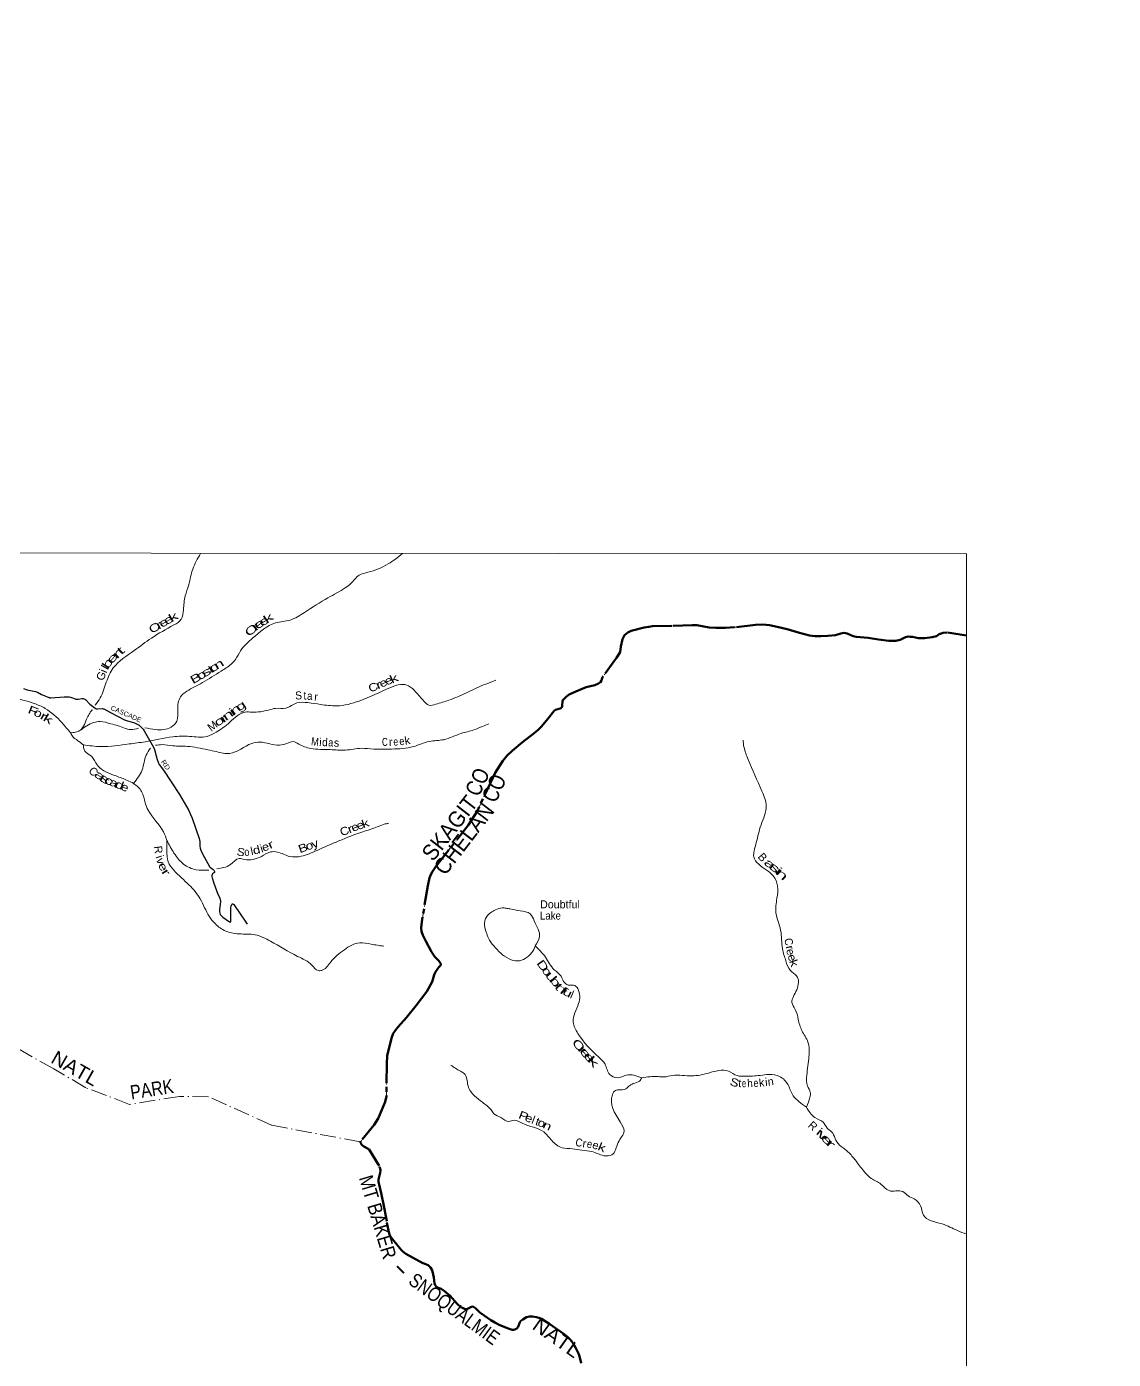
# Model space of a CAD drawing. Header units: feet. Extents: x -1048576 to 137166, y -268550 to 2097152.
# Drawn here: x -23487 to 3667, y 347304 to 380614 of the extents above; entities that cross this region are included whole.
import ezdxf
from ezdxf.enums import TextEntityAlignment as Align

# ---------------------------------------------------------------- set-up
doc = ezdxf.new("R2010")
doc.units = ezdxf.units.FT
doc.header["$LTSCALE"] = 80
doc.linetypes.add('DOT_DASHED', pattern=[7.7, 5, -1.2, 0.3, -1.2])
doc.linetypes.add('LONG_DASH_SHORT_DASH', pattern=[9.9, 6, -1.2, 1.5, -1.2])
for name, color, linetype, lineweight in [('11', 7, 'LONG_DASH_SHORT_DASH', 60), ('29', 7, 'Continuous', 25), ('39', 7, 'Continuous', 13), ('4', 7, 'Continuous', 13), ('44', 7, 'DOT_DASHED', 13)]:
    doc.layers.add(name, color=color, linetype=linetype, lineweight=lineweight)
for name, color, linetype in [('12', 7, 'Continuous'), ('30', 7, 'Continuous'), ('41', 7, 'Continuous')]:
    doc.layers.add(name, color=color, linetype=linetype)

msp = doc.modelspace()

# ---------------------------------------------------------------- linework, layer by layer
at = {"layer": '11'}
for points in [[(-5.42, 365394.62), (-495.25, 365474.15), (-588.85, 365463.37), (-688.85, 365427.72), (-749.47, 365381.02), (-856.63, 365350.27), (-1039.75, 365325.74), (-1203.8, 365325.65), (-1353.62, 365358.62), (-1410.33, 365365.86), (-1463.3, 365369.64), (-1525.41, 365354.51), (-1657.9, 365283.74), (-1657.9, 365283.74), (-1769.62, 365265.07), (-1940.71, 365261.12), (-2197.43, 365297.13), (-2457.13, 365339.64), (-2756.04, 365362.29), (-2834.21, 365378.86), (-2982.05, 365442.83), (-3066.87, 365461.18), (-3138.37, 365449.98), (-3271.55, 365405.7), (-3468.19, 365385.91), (-3645.66, 365376.58), (-3790.01, 365378.82), (-3924.33, 365395.64), (-4173.11, 365464.24), (-4482.87, 365552.94), (-4728.99, 365616.53), (-4925.88, 365656.6), (-5088.51, 365669.36), (-5271.23, 365664.94), (-5797.75, 365601.57), (-6021.51, 365587.49), (-6269.42, 365584.84), (-6436.25, 365593.43), (-6738.71, 365656.15), (-6853.96, 365657.79), (-7369.18, 365638.71), (-7850.91, 365625.28), (-7936.49, 365616.09), (-8053.64, 365597.03), (-8384.4, 365509.46), (-8467.63, 365467.14), (-8547.4, 365401.38), (-8601.01, 365300.31), (-8636.11, 365119.73), (-8658.17, 364978.58), (-8749.88, 364834.1), (-9082.13, 364378.02), (-9097.61, 364353.01), (-9117.76, 364305.43), (-9126.2, 364270.79), (-9148.82, 364225.5), (-9194.08, 364194.52), (-9290.21, 364158.61), (-9506.09, 364101.57), (-9768.09, 363996.72), (-9932.16, 363920.78), (-9998.94, 363870.55), (-10056.3, 363816.82), (-10081.59, 363791.17), (-10094.98, 363767.14), (-10101.11, 363735.92), (-10102.3, 363656.5), (-10108.69, 363621.37), (-10125.36, 363591.59), (-10157.51, 363573.11), (-10268.86, 363538.56), (-10308.02, 363514.72), (-10463.26, 363314.26), (-10624.11, 363125.3), (-10706.81, 363039.58), (-10805, 362955.86), (-11095.05, 362727.98), (-11358.25, 362512.3), (-11477.1, 362398.71), (-11585.12, 362267.42), (-11664.32, 362148.87), (-11775.66, 361962.34), (-11841.46, 361834.29), (-12224.02, 361012.91), (-12444.09, 360664.54), (-13242.56, 359650.44), (-13347.84, 359496.57), (-13387.62, 359420.59), (-13420.55, 359341.57), (-13463.84, 359135.79), (-13611.21, 358239.82), (-13628.44, 358091.91), (-13616.41, 357999.85), (-13584.8, 357906.43), (-13513.26, 357753.6), (-13373.21, 357492)], [(-13373.21, 357492), (-13372.73, 357491.1), (-13290.35, 357367.34), (-13189.9, 357263.69), (-13150.66, 357216.75), (-13134.24, 357186.74), (-13134.48, 357160.96), (-13144.05, 357145.12), (-13183.95, 357106.99), (-13209.4, 357074.95), (-13277.49, 356973.43), (-13307.98, 356916.04), (-13354.35, 356740.08), (-13488.33, 356498.1), (-13755.01, 356148.26), (-13995.22, 355848.12), (-14205.96, 355612.78), (-14273.1, 355530.97), (-14326.21, 355450.9), (-14361.24, 355353.41), (-14481.78, 354897.81), (-14488.68, 354689.64), (-14497.12, 353883.17), (-14530.83, 353740.8), (-14608.47, 353542.02), (-14705.17, 353326.12), (-14801, 353168.33), (-15142.2, 352755.09), (-15148.48, 352735.26), (-15146.74, 352717.7), (-15110.33, 352668.57), (-15060.37, 352620.47), (-14953.16, 352567.23), (-14929.25, 352549.85), (-14670.01, 352117.76)], [(-14670.01, 352117.76), (-14651.84, 352075.05), (-14643.8, 352030.97), (-14651.84, 351964.22), (-14693.11, 351797.67), (-14697.1, 351738.99), (-14681.7, 351673.42), (-14629.2, 351460.13), (-14582.16, 351225.49), (-14483.17, 350718.81), (-14427.91, 350451.94), (-14400.52, 350385.21), (-14343.73, 350304.79), (-14130.16, 350043.18), (-14088.48, 349996.71), (-14008.54, 349937.72), (-13582.21, 349703.86), (-13451.13, 349659.43), (-13391.87, 349603.03), (-13357.19, 349533.13), (-13327.64, 349420.37), (-13309.27, 349350.47), (-13296.09, 349203.1), (-13280.97, 349154.17), (-13255.07, 349120.64), (-13219.03, 349096.97), (-13127.33, 349062.41), (-13047.52, 349004.07), (-12906.99, 348893.18), (-12731.28, 348694.25), (-12635.71, 348610.84), (-12594.36, 348588.69), (-12528.06, 348561.28), (-12499.07, 348555.32), (-12468.97, 348563.29), (-12373.54, 348618.19), (-12344.84, 348625.04), (-12319.56, 348617.11), (-12274.56, 348584.52), (-12231.21, 348542.85), (-12164.12, 348478), (-12056.61, 348399.21), (-11889.83, 348285.72), (-11791, 348225.81), (-11682.34, 348169.6), (-11497.41, 348091.75), (-11401.53, 348057.79), (-11356.81, 348045.2), (-11321.73, 348044.08), (-11288.72, 348049.57), (-11239.64, 348071.88), (-11206.9, 348114.46), (-11160.88, 348232.9), (-11137.33, 348265.92), (-11091.78, 348299.74), (-10992.65, 348356.29), (-10924.52, 348375.49), (-10844.66, 348374.25), (-10750.34, 348358.52), (-10686.91, 348339.03), (-10623.31, 348312.58), (-10415.95, 348185.3), (-10057.27, 347931.21), (-9969.31, 347863.54), (-9905, 347797.99), (-9838.3, 347718.15), (-9770.97, 347602.56), (-9693, 347430.95), (-9652.6, 347320.09), (-9631.87, 347207.69)]]:
    msp.add_lwpolyline(points, dxfattribs=at)
at = {"layer": '29'}
msp.add_line((-18201.63, 358512.39), (-17978.4, 358184.04), dxfattribs=at)
for points in [[(-23566.61, 364067.62), (-23474.45, 364041.7), (-23264.91, 363992.57), (-23239.78, 363983.82), (-23218.07, 363975.48), (-23116.1, 363922.27), (-23087.95, 363909.5), (-22933.37, 363848.3), (-22919.71, 363843.91), (-22905.8, 363841.34), (-22878.73, 363840.98), (-22546.04, 363860.68), (-22470.09, 363862.22), (-22423.74, 363861.24), (-22390.38, 363857.13), (-22362.75, 363850.01), (-22270.53, 363810.47), (-22254.92, 363805.1), (-22236.57, 363801.01), (-22218.32, 363800.7), (-22199.78, 363804.12), (-22107.26, 363821.63), (-22092.69, 363822.43), (-22078.05, 363821.46), (-22054.14, 363814.62), (-22029.26, 363804.37), (-22020.96, 363799.49), (-22014.19, 363793.63), (-22001.93, 363780.45), (-21926.97, 363694.84), (-21911.43, 363679.63), (-21777.74, 363575.64), (-21764.07, 363567.34), (-21750.69, 363561.97), (-21738.21, 363560.5), (-21720.65, 363560.99), (-21598.18, 363567.34), (-21572.82, 363566.57), (-21563.05, 363563.92), (-21554.76, 363560.5), (-21394.63, 363468.08), (-21038.3, 363287.25), (-20989.51, 363268.31), (-20795.48, 363209.18), (-20739.2, 363184.82), (-20678.7, 363150.65), (-20652.35, 363130.14), (-20633.81, 363111.59), (-20578.71, 363054.19), (-20551.84, 363014.92), (-20320.62, 362606.19), (-20295.67, 362549.64), (-20247.19, 362392.12), (-20225.41, 362296.74), (-20204.25, 362230.52), (-20191.25, 362203), (-20171.74, 362170.77), (-20068.19, 362026.76), (-19664.07, 361419.5), (-19434.44, 361023.97), (-19391.05, 360922.86), (-19353.97, 360827.17), (-19175.58, 360325.28), (-19159.77, 360246.18), (-19156.79, 360129.23), (-19148.06, 360080.18), (-19134.4, 360027.45), (-19083.38, 359921.23), (-18918.74, 359624.56), (-18905.57, 359607.09), (-18893.86, 359595.37), (-18823.6, 359543.62), (-18807.26, 359527.87), (-18794.32, 359499.68), (-18792.37, 359485.03), (-18796.99, 359473.32), (-18845.4, 359438.79), (-18853.85, 359424.49), (-18858.73, 359396.17), (-18858.73, 359373.71), (-18855.21, 359341.72), (-18812.33, 359202.36), (-18706.4, 358933.8), (-18678.01, 358870.5)], [(-18678.01, 358870.5), (-18660.65, 358831.79), (-18647.33, 358788.43), (-18644.06, 358768.32), (-18644.06, 358742.93), (-18670.86, 358549.79), (-18669.43, 358485.15), (-18663.57, 358457.81), (-18650.27, 358424.51), (-18638.2, 358407.03), (-18621.61, 358386.53), (-18585.36, 358351.93), (-18417.24, 358241.27), (-18407.9, 358238.11), (-18398.14, 358239.09), (-18388.38, 358242.99), (-18384.92, 358249.46), (-18385.18, 358334.37), (-18387.79, 358528.45), (-18387.17, 358564.98), (-18382.77, 358596.72), (-18374.72, 358632.59), (-18362.04, 358670.68), (-18355.2, 358684.35), (-18347.86, 358690.32), (-18340.32, 358692.9), (-18332.03, 358690.45), (-18322.76, 358683.62), (-18311.54, 358672.39), (-18293.15, 358648.03), (-18240.35, 358569.35), (-18201.63, 358512.39)]]:
    msp.add_lwpolyline(points, dxfattribs=at)
at = {"layer": '39'}
for points in [[(-139726.18, 284721.75), (-139786.61, 284683.23), (-139865.18, 284636.58), (-139935.68, 284589.96), (-139981.99, 284555.51), (-140024.23, 284506.92), (-140030.24, 284490.75), (-140030.24, 284490.75), (-140086.75, 284492.64)], [(-19140.47, 367446.42), (-19335.04, 367057.03), (-19438.09, 366658.67), (-19522.99, 366385.7), (-19569.37, 366039.9), (-19625.94, 365801.3), (-19806.07, 365661.82), (-20370.8, 365330.35), (-20797.86, 365021.08), (-21322.04, 364584.44), (-21495.99, 364228.58), (-21647.64, 363834.29), (-21771.16, 363654.71)], [(-20532.58, 363090.25), (-20270.4, 363045.16), (-19877.62, 363103.68), (-19735.97, 363257.33), (-19711.82, 363540.44), (-19643.15, 363859.93), (-19485.29, 364001.44), (-19096.65, 364217.69), (-18627.06, 364506.73), (-18380.13, 364676.52), (-18268.84, 364797.81), (-18139.37, 365016.18), (-17835.82, 365333.57), (-17269.09, 365709.53), (-16904.67, 365782.21), (-16542.34, 365974.21), (-15957.38, 366338.03), (-15524.22, 366588.65), (-15388.61, 366691.74), (-15174.1, 366904.01), (-14957.49, 366976.74), (-14453.44, 367184.87), (-14095.74, 367442.63)], [(-26109.36, 364523.26), (-25867.55, 364490.87), (-25642.78, 364442.26), (-25181, 364183.27), (-24816.47, 364031.48), (-24314.22, 363816.96), (-23810.06, 363812.75), (-23579.22, 363782.34), (-23301.78, 363699.34), (-23028.38, 363573.87), (-22607.04, 363217.81), (-22388.24, 362960.92)], [(-22070.2, 362663.54), (-21634.85, 362618.91), (-20924.2, 362685.41), (-20525.35, 362739.88), (-19834.98, 362865.04), (-19413.84, 362875.02), (-18978.52, 362874.88), (-18753.82, 362977.94), (-18411.77, 363226.56), (-18023.15, 363483.27), (-17855.1, 363481.19), (-17442.08, 363533.63), (-17265.95, 363574.02), (-17012.86, 363582.03), (-16733.51, 363709.34), (-16460.17, 363717.34), (-16144.29, 363672.75), (-15741.35, 363638.24), (-15176.5, 363757.37), (-14393.1, 364098.88), (-14140.05, 364173.62), (-13943.63, 364137.16), (-13759.3, 363981.38), (-13558.73, 363754.82), (-13437.19, 363655.69), (-13263.07, 363675.86), (-12937.14, 363778.89), (-12495.85, 363964.79), (-12240.79, 364084.03), (-12010.02, 364183.04), (-11761.03, 364282.05)], [(-21849.1, 363545.65), (-21851.98, 363541.13), (-21991.57, 363306.59), (-22062.34, 363128.66), (-22139.47, 363028.61)], [(-22141.25, 363027.57), (-21809.3, 363221.6), (-21647.33, 363247.84), (-21382.06, 363187.08), (-21203.85, 363140.51), (-20881.87, 363045.36), (-20696.1, 363077.15)], [(-20267.85, 362651.17), (-20104.17, 362668.97), (-19830.81, 362638.55), (-19470.4, 362624.27), (-18960.12, 362539.17), (-18745.47, 362492.59), (-18417.44, 362445.97), (-17858.74, 362698.58), (-17662.36, 362730.87), (-17168.28, 362655.88), (-16986.07, 362700.31), (-16832.22, 362744.75), (-16688.43, 362682.02), (-16390.73, 362572.72), (-15898.7, 362544.25), (-15520.07, 362529.97), (-15117.17, 362576.35), (-14815.47, 362558.05), (-14365.98, 362557.91), (-13819.33, 362618.4), (-13426.59, 362747.7), (-13064.19, 362792.07), (-12633, 362947.64), (-12311.11, 363036.52), (-12096.53, 363125.43), (-11938.63, 363190.09)], [(-22388.24, 362960.92), (-22321.37, 362855.74), (-22218.06, 362774.81), (-22070.2, 362663.54)], [(-22387.17, 362959.23), (-22268.79, 362979.08), (-22201.98, 362995.23), (-22141.25, 363027.57)], [(-4002.69, 353610.09), (-3913.73, 353854.76), (-3905.69, 353978.11), (-3972.59, 354133.85), (-3992.98, 354406.86), (-3938.56, 354871.96), (-3963.04, 355231.93), (-4115.05, 355521.16), (-4206.31, 355802.29), (-4281.36, 356051.05), (-4362.43, 356220.95), (-4243.14, 356538.4), (-4247.37, 356886.23), (-4407.4, 357027.84), (-4516.86, 357264.48), (-4602.06, 357561.78), (-4646.85, 358035.01), (-4762.48, 358455.67), (-4738.38, 358827.76), (-4722.34, 359135.14), (-4831.81, 359387.96), (-5200.47, 359685.35), (-5315.97, 359863.35), (-5309.97, 360008.95), (-5255.41, 360221.27), (-5136.18, 360660.06), (-5006.85, 361137.27), (-5114.35, 361501.31), (-5458.98, 362300.22), (-5562.4, 362609.66), (-5586.79, 362783.58)], [(-22066.46, 362663.16), (-22067.85, 362639.65), (-22001.25, 362471.4), (-21861.49, 362368.22), (-21723.7, 362159.88), (-21492.79, 361981.85), (-21251.79, 361884.7), (-20970.29, 361773.39), (-20814.82, 361698.63)], [(-20814.82, 361698.63), (-20599.9, 362036.16), (-20500.88, 362404.18), (-20395.88, 362578.02)], [(-20814.82, 361698.63), (-20613.79, 361494.2), (-20524.56, 361213.08), (-20451.57, 361031.05), (-20066.58, 360484.92), (-19981.43, 360270.53)], [(-18737.98, 359564.93), (-18393.71, 359671.42), (-18177.15, 359823.02), (-18047.55, 359798.72), (-17622.39, 359875.42), (-17391.63, 359986.57), (-17221.55, 359982.47), (-16911.71, 359873.17), (-16626.22, 359879.14), (-16231.47, 360024.62), (-15686.94, 360261.05), (-15087.73, 360489.37), (-14725.36, 360612.61), (-14551.27, 360679.29), (-14445.99, 360699.48)], [(-19983.32, 360275.29), (-19983.32, 360015.72), (-19952.81, 359740.69), (-19810.96, 359530.33), (-19426.07, 359158.11), (-19148.5, 358812.21), (-18925.55, 358377.35), (-18795.88, 358213.51), (-18550.78, 358025.36), (-18180.21, 357938.28), (-17779.3, 357913.88), (-17394.51, 357758.04), (-16718.05, 357375.62), (-16353.48, 357151.03), (-16199.53, 357021.55), (-16118.54, 357023.55), (-15895.92, 357225.7), (-15547.83, 357543.08), (-15165.24, 357714.85), (-14881.76, 357682.4), (-14561.82, 357629.72)], [(-19981.54, 360270.8), (-19805.11, 359957.02), (-19566.05, 359683.94), (-19250.11, 359540.26), (-18934.23, 359533.56)], [(-10779.05, 357633.83), (-10862.53, 357468.76), (-11028.48, 357325.24), (-11220.8, 357260.59), (-11433.43, 357315.26), (-11816.27, 357638.94), (-11945.95, 357829.08), (-12004.75, 357982.79), (-12043.31, 358146.6), (-11990.78, 358371.06), (-11768.15, 358536.81), (-11602.14, 358587.31), (-11504.95, 358579.19), (-11407.75, 358560.96), (-11156.66, 358512.35), (-10903.53, 358435.42), (-10804.22, 358261.47), (-10670.38, 357863.04), (-10781.62, 357636.59)], [(-8115.67, 354343.01), (-8502.09, 354406.3), (-8726.81, 354343.68), (-8915.15, 354424.63), (-9034.75, 354681.5), (-9192.77, 354859.51), (-9713.44, 355450.18), (-9826.98, 355737.37), (-9697.63, 356194.36), (-9665.33, 356378.38), (-9718.07, 356570.51), (-9791, 356645.36), (-9918.57, 356653.49), (-10040.08, 356712.17), (-10133.31, 356878.03), (-10303.47, 357041.89), (-10520.28, 357355.41), (-10781.62, 357636.59)], [(-12885.8, 354656.46), (-12648.83, 354506.73), (-12555.66, 354450.08), (-12456.29, 354136.6), (-12292.15, 353889.83), (-12099.72, 353727.98), (-11878.92, 353537.82), (-11810.03, 353440.73), (-11639.9, 353347.65), (-11439.4, 353248.49), (-11301.73, 353278.78), (-11103.27, 353205.92), (-10564.57, 352987.34), (-10364.01, 352770.89), (-10108.8, 352592.85), (-9843.54, 352568.5), (-9612.7, 352527.98), (-9363.64, 352497.56), (-9065.95, 352394.33), (-8865.51, 352412.47), (-8705.71, 352723.84), (-8560.08, 353012.98), (-8657.39, 353241.53), (-8850.09, 353917.02), (-8773.21, 354026.2), (-8546.45, 354050.39), (-8437.16, 354129.23), (-8331.91, 354195.93), (-8176.03, 354258.57), (-8115.33, 354343.48)], [(-8116.1, 354342.4), (-7708.37, 354371.66), (-7562.59, 354363.53), (-7345.96, 354397.83), (-6866.09, 354387.57), (-6447, 354460.23), (-5950.96, 354504.56), (-5732.23, 354395.29), (-5541.9, 354379.05), (-5351.57, 354383.03), (-5157.21, 354401.17), (-4936.52, 354425.36), (-4671.25, 354374.72), (-4460.57, 354162.32), (-4330.84, 353891.29), (-4189.04, 353745.64), (-4002.58, 353609.88)], [(-4002.69, 353610.09), (-3788.39, 353347.26), (-3583.37, 353227.75), (-3480.03, 353084.13), (-3344.3, 352954.66), (-3268.54, 352783.87), (-2959.36, 352485.38), (-2779.04, 352279.05), (-2564.28, 352005.97), (-2381.96, 351827.95), (-2140.94, 351686.32), (-1938.38, 351520.43), (-1594.16, 351496.05), (-1460.47, 351388.82), (-1308.57, 351311.93), (-1148.53, 351139.99), (-1079.57, 350911.45), (-613.76, 350688.85), (-230.99, 350524.92), (0.86, 350433.72)]]:
    msp.add_spline(points, degree=3, dxfattribs=at)
at = {"layer": '4'}
msp.add_lwpolyline([(-244583.22, 368785.28), (-214011.33, 368469.88), (-183439.04, 368196.52), (-152866.39, 367965.22), (-122293.46, 367775.97), (-91720.3, 367628.79), (-61146.96, 367523.64), (-30573.52, 367460.57), (0, 367439.54), (0, 183577.08), (-30826.42, 183598.29), (-61652.78, 183661.9), (-92479.02, 183767.9), (-123305.1, 183916.31), (-154130.93, 184107.12), (-184956.48, 184340.33), (-215781.67, 184615.95), (-246606.45, 184933.97)], close=True, dxfattribs=at)
msp.add_lwpolyline([(-244583.22, 368785.28), (-214011.33, 368469.88), (-183439.04, 368196.52), (-152866.39, 367965.22), (-122293.46, 367775.97), (-91720.3, 367628.79), (-61146.96, 367523.64), (-30573.52, 367460.57), (0, 367439.54), (0, 183577.08), (-30826.42, 183598.29), (-61652.78, 183661.9), (-92479.02, 183767.9), (-123305.1, 183916.31), (-154130.93, 184107.12), (-184956.48, 184340.33), (-215781.67, 184615.95), (-246606.45, 184933.97)], close=True, dxfattribs=at)
msp.add_lwpolyline([(-244583.22, 368785.28), (-214011.33, 368469.88), (-183439.04, 368196.52), (-152866.39, 367965.22), (-122293.46, 367775.97), (-91720.3, 367628.79), (-61146.96, 367523.64), (-30573.52, 367460.57), (0, 367439.54), (0, 183577.08), (-30826.42, 183598.29), (-61652.78, 183661.9), (-92479.02, 183767.9), (-123305.1, 183916.31), (-154130.93, 184107.12), (-184956.48, 184340.33), (-215781.67, 184615.95), (-246606.45, 184933.97)], close=True, dxfattribs=at)
msp.add_lwpolyline([(-244583.22, 368785.28), (-214011.33, 368469.88), (-183439.04, 368196.52), (-152866.39, 367965.22), (-122293.46, 367775.97), (-91720.3, 367628.79), (-61146.96, 367523.64), (-30573.52, 367460.57), (0, 367439.54), (0, 183577.08), (-30826.42, 183598.29), (-61652.78, 183661.9), (-92479.02, 183767.9), (-123305.1, 183916.31), (-154130.93, 184107.12), (-184956.48, 184340.33), (-215781.67, 184615.95), (-246606.45, 184933.97)], close=True, dxfattribs=at)
at = {"layer": '44'}
for points in [[(-5.42, 365394.62), (-495.25, 365474.15), (-588.85, 365463.37), (-688.85, 365427.72), (-749.47, 365381.02), (-856.63, 365350.27), (-1039.75, 365325.74), (-1203.8, 365325.65), (-1353.62, 365358.62), (-1410.33, 365365.86), (-1463.3, 365369.64), (-1525.41, 365354.51), (-1657.9, 365283.74), (-1657.9, 365283.74), (-1769.62, 365265.07), (-1940.71, 365261.12), (-2197.43, 365297.13), (-2457.13, 365339.64), (-2756.04, 365362.29), (-2834.21, 365378.86), (-2982.05, 365442.83), (-3066.87, 365461.18), (-3138.37, 365449.98), (-3271.55, 365405.7), (-3468.19, 365385.91), (-3645.66, 365376.58), (-3790.01, 365378.82), (-3924.33, 365395.64), (-4173.11, 365464.24), (-4482.87, 365552.94), (-4728.99, 365616.53), (-4925.88, 365656.6), (-5088.51, 365669.36), (-5271.23, 365664.94), (-5797.75, 365601.57), (-6021.51, 365587.49), (-6269.42, 365584.84), (-6436.25, 365593.43), (-6738.71, 365656.15), (-6853.96, 365657.79), (-7369.18, 365638.71), (-7850.91, 365625.28), (-7936.49, 365616.09), (-8053.64, 365597.03), (-8384.4, 365509.46), (-8467.63, 365467.14), (-8547.4, 365401.38), (-8601.01, 365300.31), (-8636.11, 365119.73), (-8658.17, 364978.58), (-8749.88, 364834.1), (-9082.13, 364378.02), (-9097.61, 364353.01), (-9117.76, 364305.43), (-9126.2, 364270.79), (-9148.82, 364225.5), (-9194.08, 364194.52), (-9290.21, 364158.61), (-9506.09, 364101.57), (-9768.09, 363996.72), (-9932.16, 363920.78), (-9998.94, 363870.55), (-10056.3, 363816.82), (-10081.59, 363791.17), (-10094.98, 363767.14), (-10101.11, 363735.92), (-10102.3, 363656.5), (-10108.69, 363621.37), (-10125.36, 363591.59), (-10157.51, 363573.11), (-10268.86, 363538.56), (-10308.02, 363514.72), (-10463.26, 363314.26), (-10624.11, 363125.3), (-10706.81, 363039.58), (-10805, 362955.86), (-11095.05, 362727.98), (-11358.25, 362512.3), (-11477.1, 362398.71), (-11585.12, 362267.42), (-11664.32, 362148.87), (-11775.66, 361962.34), (-11841.46, 361834.29), (-12224.02, 361012.91), (-12444.09, 360664.54), (-13242.56, 359650.44), (-13347.84, 359496.57), (-13387.62, 359420.59), (-13420.55, 359341.57), (-13463.84, 359135.79), (-13611.21, 358239.82), (-13628.44, 358091.91), (-13616.41, 357999.85), (-13584.8, 357906.43), (-13513.26, 357753.6), (-13373.21, 357492)], [(-15153.78, 352738.15), (-17371.74, 353159.38), (-18941.12, 353869.16), (-19665.53, 353874.92), (-20919.82, 353676.71), (-22007.98, 354093.62), (-22809.94, 354562.09), (-23755.35, 355097.37), (-25288.91, 357474.05), (-25676.33, 357653.67), (-26106.86, 357783.72), (-27953.56, 358255.57), (-28722.52, 358320.18), (-29680.34, 358266.08), (-30586.83, 358137.89)], [(-13373.21, 357492), (-13372.73, 357491.1), (-13290.35, 357367.34), (-13189.9, 357263.69), (-13150.66, 357216.75), (-13134.24, 357186.74), (-13134.48, 357160.96), (-13144.05, 357145.12), (-13183.95, 357106.99), (-13209.4, 357074.95), (-13277.49, 356973.43), (-13307.98, 356916.04), (-13354.35, 356740.08), (-13488.33, 356498.1), (-13755.01, 356148.26), (-13995.22, 355848.12), (-14205.96, 355612.78), (-14273.1, 355530.97), (-14326.21, 355450.9), (-14361.24, 355353.41), (-14481.78, 354897.81), (-14488.68, 354689.64), (-14497.12, 353883.17), (-14530.83, 353740.8), (-14608.47, 353542.02), (-14705.17, 353326.12), (-14801, 353168.33), (-15142.2, 352755.09), (-15148.48, 352735.26), (-15146.74, 352717.7), (-15110.33, 352668.57), (-15060.37, 352620.47), (-14953.16, 352567.23), (-14929.25, 352549.85), (-14670.01, 352117.76)], [(-14670.01, 352117.76), (-14651.84, 352075.05), (-14643.8, 352030.97), (-14651.84, 351964.22), (-14693.11, 351797.67), (-14697.1, 351738.99), (-14681.7, 351673.42), (-14629.2, 351460.13), (-14582.16, 351225.49), (-14483.17, 350718.81), (-14427.91, 350451.94), (-14400.52, 350385.21), (-14343.73, 350304.79), (-14130.16, 350043.18), (-14088.48, 349996.71), (-14008.54, 349937.72), (-13582.21, 349703.86), (-13451.13, 349659.43), (-13391.87, 349603.03), (-13357.19, 349533.13), (-13327.64, 349420.37), (-13309.27, 349350.47), (-13296.09, 349203.1), (-13280.97, 349154.17), (-13255.07, 349120.64), (-13219.03, 349096.97), (-13127.33, 349062.41), (-13047.52, 349004.07), (-12906.99, 348893.18), (-12731.28, 348694.25), (-12635.71, 348610.84), (-12594.36, 348588.69), (-12528.06, 348561.28), (-12499.07, 348555.32), (-12468.97, 348563.29), (-12373.54, 348618.19), (-12344.84, 348625.04), (-12319.56, 348617.11), (-12274.56, 348584.52), (-12231.21, 348542.85), (-12164.12, 348478), (-12056.61, 348399.21), (-11889.83, 348285.72), (-11791, 348225.81), (-11682.34, 348169.6), (-11497.41, 348091.75), (-11401.53, 348057.79), (-11356.81, 348045.2), (-11321.73, 348044.08), (-11288.72, 348049.57), (-11239.64, 348071.88), (-11206.9, 348114.46), (-11160.88, 348232.9), (-11137.33, 348265.92), (-11091.78, 348299.74), (-10992.65, 348356.29), (-10924.52, 348375.49), (-10844.66, 348374.25), (-10750.34, 348358.52), (-10686.91, 348339.03), (-10623.31, 348312.58), (-10415.95, 348185.3), (-10057.27, 347931.21), (-9969.31, 347863.54), (-9905, 347797.99), (-9838.3, 347718.15), (-9770.97, 347602.56), (-9693, 347430.95), (-9652.6, 347320.09), (-9631.87, 347207.69)]]:
    msp.add_lwpolyline(points, dxfattribs=at)

# ---------------------------------------------------------------- texts
at = {"layer": '12'}
for s, rotation, width, p in [('CO', 65.331, 0.85, (-12184.76, 361344.19)), ('CO', 65.637, 0.85, (-11765.21, 361187.73)), ('SKAGIT', 52.129, 0.95, (-13330.16, 359725.21)), ('CHELAN', 52.586, 0.95, (-13027.22, 359373.46))]:
    msp.add_text(s, height=400, rotation=rotation, dxfattribs=dict(at, width=width)).set_placement(p)
at = {"layer": '30'}
for s, rotation, width, p in [('CASCADE', 336.497, 1.05, (-21399.85, 363543.36)), ('RD', 303.643, 1.15, (-20136.44, 362238.44))]:
    msp.add_text(s, height=120, rotation=rotation, dxfattribs=dict(at, width=width)).set_placement(p)
at = {"layer": '41'}
for s, rotation, width, p in [('e', 29.794, 1.5, (-20018.51, 365637.03)), ('e', 29.794, 1.5, (-19897.21, 365704.93)), ('k', 30.068, 1.7, (-19773.18, 365774.9)), ('e', 36.485, 1.7, (-17617.37, 365610.1)), ('e', 31.59, 1.55, (-17511.79, 365672.34)), ('k', 33.452, 1.8, (-17393.3, 365749.45)), ('C', 32.228, 1.4, (-20244.98, 365504.23)), ('r', 29.831, 1.65, (-20125.98, 365574.87)), ('C', 39.661, 1.6, (-17820.38, 365450.28)), ('r', 39.661, 2, (-17704, 365546.77)), ('t', 44.259, 2, (-21070.54, 364945.05)), ('b', 56.253, 1.7, (-21385, 364643.9)), ('e', 49.542, 1.85, (-21275.96, 364766.17)), ('r', 46.079, 2.2, (-21165.94, 364860.59)), ('n', 31.851, 1.65, (-18635.21, 364595.85)), ('G', 68.377, 1.05, (-21534.6, 364348.28)), ('i', 66.447, 1.1, (-21482.36, 364471.03)), ('l', 60.765, 1.2, (-21443.84, 364550.94)), ('B', 29.322, 1.55, (-19213.64, 364243.74)), ('o', 31.374, 1.5, (-19071.89, 364326.49)), ('s', 31.374, 1.8, (-18952.23, 364399.46)), ('t', 31.851, 1.45, (-18836.57, 364471.87)), ('o', 31.851, 1.55, (-18754.93, 364521.47)), ('C', 24.77, 1.2, (-14788.89, 364012.23)), ('r', 24.487, 1.5, (-14651.65, 364075.14)), ('e', 22.51, 1.25, (-14541.23, 364124.23)), ('e', 22.51, 1.25, (-14408.19, 364179.22)), ('k', 24.911, 1.5, (-14267.04, 364231.31)), ('S', 3.093, 0.95, (-16686.74, 363798.72)), ('a', 355.976, 0.9, (-16417.15, 363787.23)), ('F', 338.433, 1.55, (-23360.03, 363421.28)), ('o', 334.245, 1.35, (-23243.54, 363369.71)), ('r', 330.236, 1.65, (-23107.18, 363292.73)), ('k', 328.713, 1.7, (-22998.57, 363226.63)), ('r', 35.847, 1.85, (-18507.7, 363250.24)), ('n', 36.177, 1.8, (-18404.03, 363330.16)), ('i', 36.348, 1.55, (-18294.2, 363404.15)), ('n', 36.348, 1.8, (-18213.59, 363470.29)), ('g', 33.472, 1.7, (-18084.97, 363552.77)), ('o', 35.847, 1.65, (-18623.34, 363173.55)), ('M', 354.086, 0.85, (-16291.68, 362642.89)), ('d', 358.011, 0.95, (-16036.75, 362629.09)), ('a', 357.517, 0.85, (-15892.58, 362623.6)), ('C', 0.678, 0.75, (-14534.14, 362635.92)), ('e', 2.767, 0.8, (-14259.35, 362643.69)), ('e', 5.869, 0.85, (-14102.78, 362656.58)), ('k', 9.114, 1.05, (-13958.56, 362675.77)), ('a', 322.627, 1.85, (-21716.51, 361814.99)), ('s', 321.66, 2.05, (-21596.46, 361736.2)), ('c', 332.476, 1.6, (-21475.86, 361679.05)), ('a', 338.212, 1.35, (-21344.42, 361624.04)), ('d', 339.43, 1.4, (-21198.74, 361568.71)), ('e', 337.419, 1.25, (-21067.82, 361512.96)), ('k', 18.926, 1.35, (-14993.1, 360606.39)), ('C', 21.396, 1.15, (-15510.48, 360416.12)), ('r', 20.321, 1.35, (-15369.99, 360470.15)), ('e', 20.321, 1.2, (-15253.12, 360516.64)), ('e', 20.321, 1.2, (-15120.4, 360562.58)), ('S', 349.218, 1.1, (-18152.37, 359886.4)), ('d', 13.884, 1.25, (-17721.03, 359939.48)), ('e', 19.238, 1.2, (-17490.56, 360020.76)), ('r', 24.96, 1.5, (-17347.02, 360085.06)), ('B', 18.879, 1.3, (-16551.68, 359991.93)), ('o', 21.583, 1.25, (-16388.74, 360051.15)), ('y', 21.583, 1.3, (-16250.61, 360103.29)), ('v', 285.316, 1.15, (-20232.35, 359732)), ('o', 6.082, 0.85, (-17974.71, 359886.94)), ('a', 321.48, 1.85, (-4978.57, 359610.55)), ('e', 297.87, 1.4, (-20164.87, 359568.78)), ('r', 303.186, 1.75, (-20087.33, 359425.28)), ('s', 320.936, 2.1, (-4859.54, 359520.15)), ('i', 318.219, 1.75, (-4759.9, 359435.34)), ('n', 316.905, 2.05, (-4677.36, 359353.6)), ('C', 281.674, 0.95, (-4539.3, 357720.54)), ('r', 284.027, 1.15, (-4509.54, 357573.48)), ('e', 284.027, 1.05, (-4492.25, 357463.12)), ('e', 287.946, 1.15, (-4450.35, 357313.91)), ('D', 304.474, 1.55, (-10672.42, 357085.52)), ('o', 301.969, 1.55, (-10571.14, 356949.04)), ('k', 288.435, 1.3, (-4408.18, 357176.91)), ('u', 308.579, 1.9, (-10457.11, 356800.07)), ('b', 308.942, 1.85, (-10353.43, 356681.49)), ('t', 309.973, 1.8, (-10266.39, 356556.65)), ('f', 319.196, 2.1, (-10134.16, 356442.88)), ('u', 332.086, 1.55, (-10016.66, 356386.82)), ('C', 311.243, 1.65, (-9774.86, 355095.51)), ('r', 311.243, 2.1, (-9675.21, 354981.85)), ('e', 311.55, 1.9, (-9595.7, 354890.6)), ('e', 311.55, 1.9, (-9497.12, 354780.76)), ('k', 311.55, 2.15, (-9407.29, 354679.41)), ('S', 340.709, 1.25, (-5830.81, 354130.5)), ('e', 0.05, 0.7, (-5560.34, 354105.55)), ('h', 4.346, 0.9, (-5404.43, 354104.83)), ('e', 5.15, 0.85, (-5253.73, 354112.07)), ('P', 339.21, 1.35, (-11102.97, 353295.57)), ('e', 339.011, 1.25, (-10971.82, 353239.08)), ('t', 337.861, 1.15, (-10756.1, 353157.61)), ('o', 337.861, 1.25, (-10653.31, 353117.55)), ('n', 335.78, 1.4, (-10516.56, 353053.36)), ('i', 321.082, 1.65, (-3741.21, 352916.7)), ('C', 349.947, 0.9, (-9700.96, 352624.48)), ('v', 312.39, 2.1, (-3658.23, 352828.94)), ('e', 314.335, 2, (-3562.74, 352727.33)), ('r', 313.174, 2.2, (-3463.67, 352625.01)), ('e', 351.24, 0.9, (-9434.58, 352588.42)), ('e', 346.046, 1.05, (-9291.78, 352560.53)), ('k', 338.141, 1.4, (-9147.54, 352510.87))]:
    msp.add_text(s, height=200, rotation=rotation, dxfattribs=dict(at, width=width)).set_placement(p, align=Align.CENTER)
for s, rotation, p in [('t', 359.976, (-16535.48, 363794.78)), ('r', 354.955, (-16262.05, 363767.73)), ('M', 37.339, (-18785.86, 363054.14)), ('i', 357.105, (-16150.29, 362634.58)), ('s', 357.517, (-15746.84, 362617.19)), ('r', 0.678, (-14391.65, 362637.72)), ('C', 313.55, (-21891.56, 361928.71)), ('R', 277.118, (-20293.31, 360029.77)), ('l', 12.251, (-17839.15, 359912.13)), ('i', 18.884, (-17585.65, 359977.31)), ('i', 288.647, (-20258.11, 359836.81)), ('B', 309.937, (-5174.24, 359789.11)), ('l', 337.059, (-9895.88, 356326.47)), ('t', 356.006, (-5673.34, 354108.51)), ('k', 6.195, (-5112.05, 354123.91)), ('i', 6.315, (-4994.97, 354136.21)), ('n', 7.95, (-4882.42, 354151.19)), ('l', 339.011, (-10858.9, 353195.06)), ('R', 318.582, (-3906.57, 353063.08)), ('r', 352.833, (-9560.78, 352602.09))]:
    msp.add_text(s, height=200, rotation=rotation, dxfattribs=at).set_placement(p, align=Align.CENTER)
msp.add_text('Doubtful', height=200, dxfattribs=at).set_placement((-10658.99, 358576.48))
at = {"layer": '41', "width": 0.9}
msp.add_text('Lake', height=200, dxfattribs=at).set_placement((-10659, 358294.79))
at = {"layer": '44'}
for s, height, rotation, width, p in [('NATL', 350, 330.482, 1.05, (-22907.57, 354734.54)), ('PARK', 350, 8.98, 0.85, (-20868.53, 353798.47)), ('MT BAKER', 350, 286.586, 0.9, (-15187.85, 351841.83)), ('-', 400, 315.011, 1.9, (-14374, 349555.03)), ('SNOQUALMIE', 350, 323.803, 0.85, (-13973.24, 349207.41)), ('NATL', 350, 324.612, 1.1, (-10879.15, 348081.34))]:
    msp.add_text(s, height=height, rotation=rotation, dxfattribs=dict(at, width=width)).set_placement(p)

doc.saveas('drawing.dxf')
